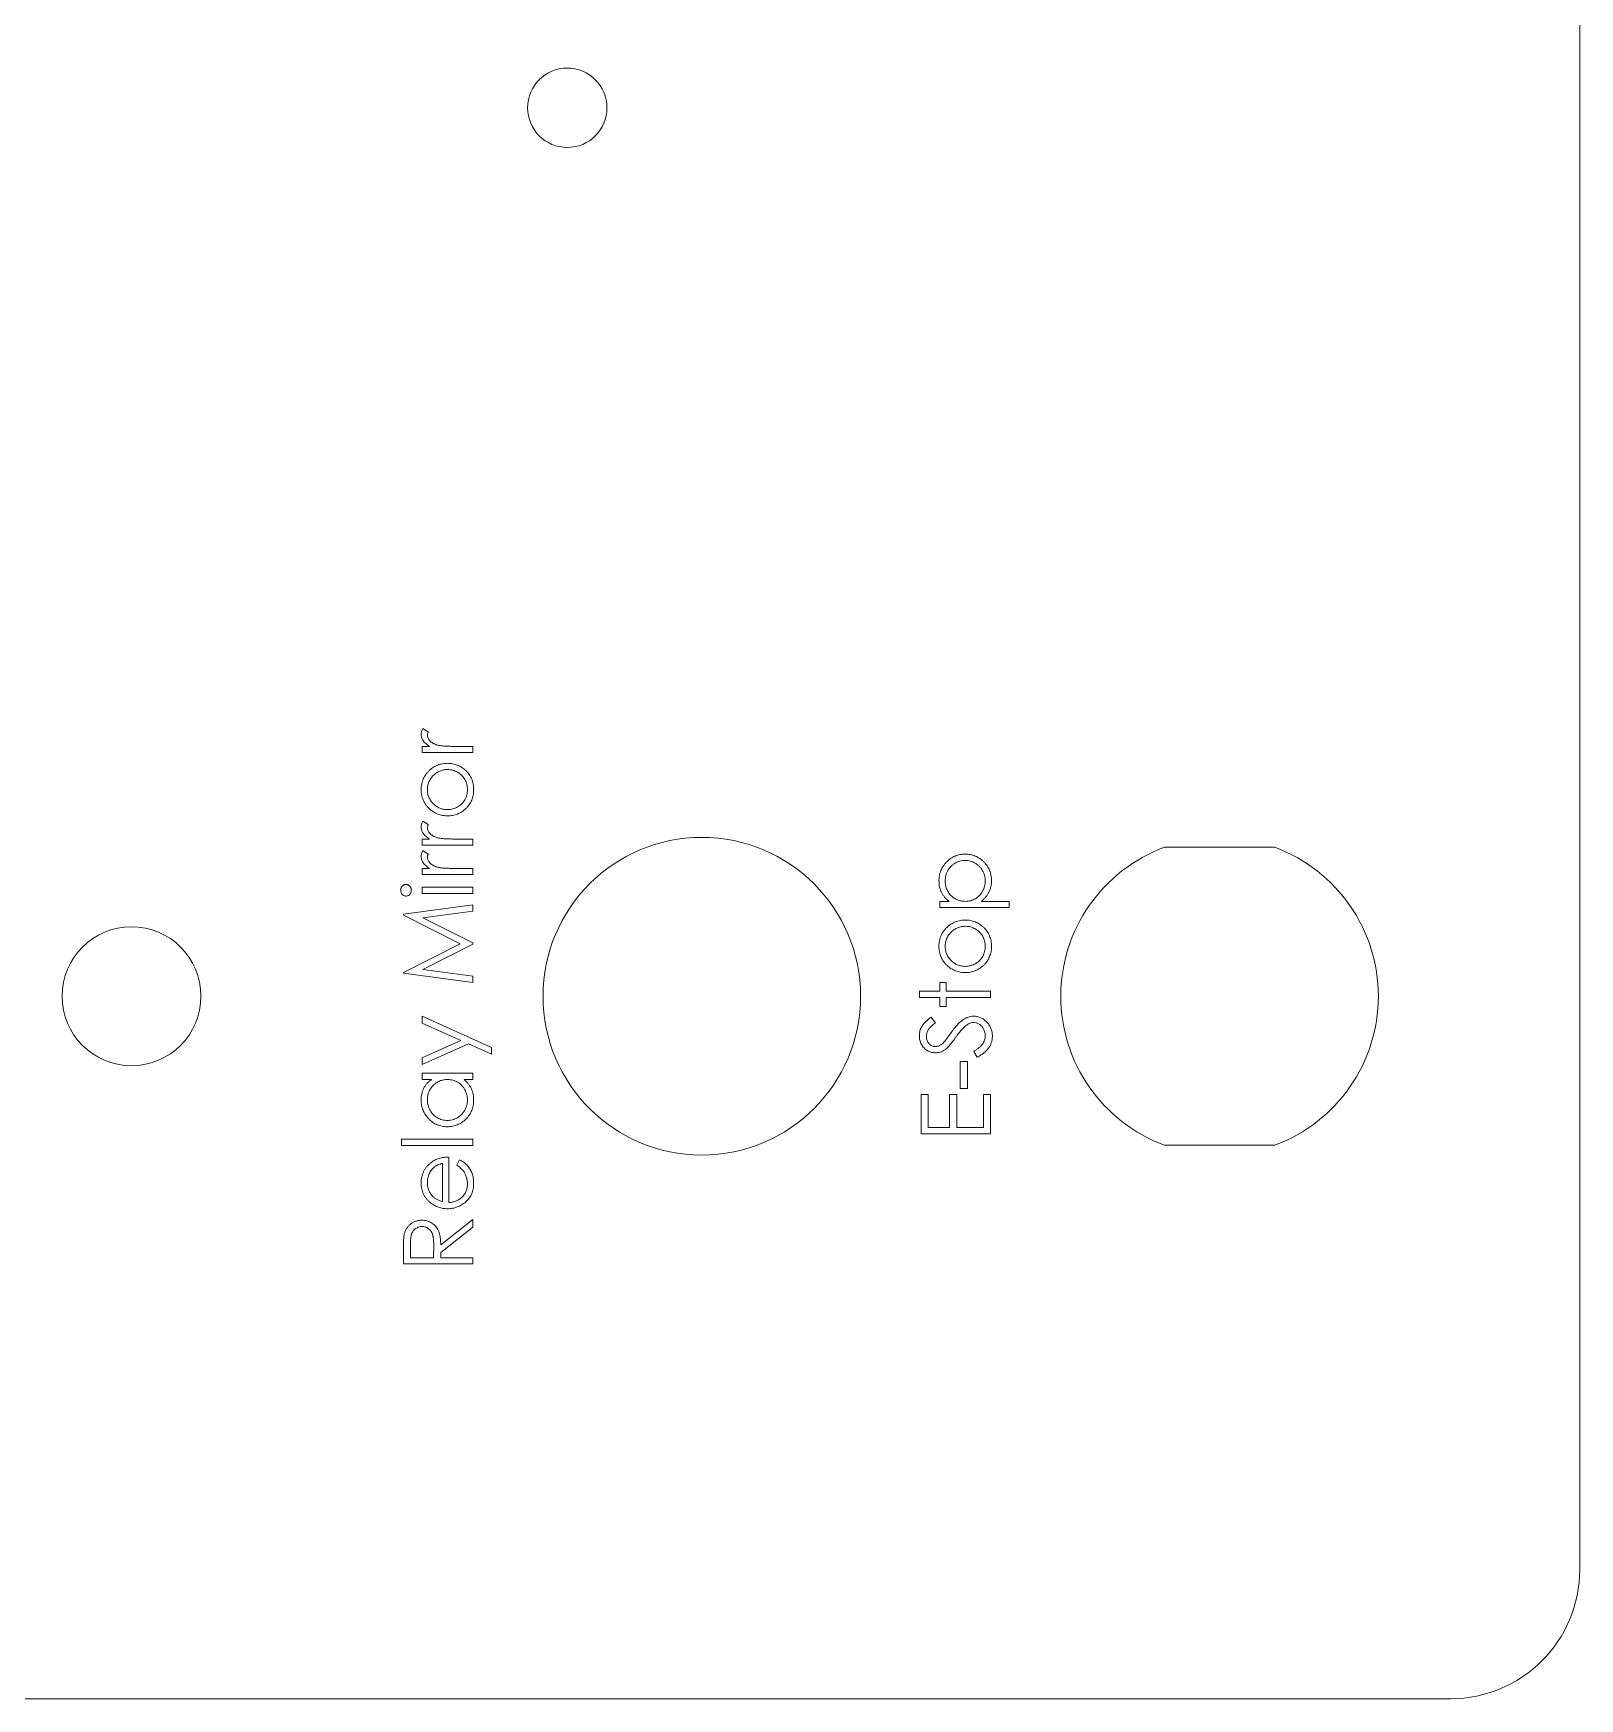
# Model space of a CAD drawing. Header units: inches. Extents: x -5.9 to 5.9, y -4.5 to 4.5.
# Drawn here: x 2.847 to 5.915, y -4.533 to -1.23 of the extents above; entities that cross this region are included whole.
import ezdxf

# ---------------------------------------------------------------- set-up
doc = ezdxf.new("R2010")
doc.units = ezdxf.units.IN
doc.header["$MEASUREMENT"] = 0

msp = doc.modelspace()

# ---------------------------------------------------------------- linework, layer by layer
at = {"color": 7, "linetype": 'Continuous', "lineweight": 15}
for p, q in [((5.9152, -4.2773), (5.9152, 4.2759)), ((3.6202, -2.6092), (3.6309, -2.616)), ((3.6185, -2.6445), (3.6333, -2.6445)), ((3.6185, -2.6569), (3.6185, -2.6445)), ((3.7192, -2.6569), (3.6185, -2.6569)), ((3.6853, -2.6445), (3.7192, -2.6445)), ((3.7192, -2.6445), (3.7192, -2.6569)), ((3.6202, -2.7929), (3.6309, -2.7997)), ((3.6185, -2.8283), (3.6333, -2.8283)), ((3.6185, -2.8406), (3.6185, -2.8283)), ((3.6853, -2.8283), (3.7192, -2.8283)), ((3.7192, -2.8283), (3.7192, -2.8406)), ((3.7192, -2.8406), (3.6185, -2.8406)), ((3.6202, -2.8512), (3.6309, -2.858)), ((5.3104, -2.8447), (5.0912, -2.8447)), ((3.6185, -2.8866), (3.6333, -2.8866)), ((3.6185, -2.8989), (3.6185, -2.8866)), ((3.7192, -2.8989), (3.6185, -2.8989)), ((3.6853, -2.8866), (3.7192, -2.8866)), ((3.7192, -2.8866), (3.7192, -2.8989)), ((3.6185, -2.9237), (3.7192, -2.9237)), ((3.6185, -2.936), (3.6185, -2.9237)), ((3.7192, -2.936), (3.6185, -2.936)), ((3.7192, -2.9237), (3.7192, -2.936)), ((3.5814, -2.9773), (3.7192, -2.959)), ((3.7192, -2.9714), (3.62, -2.9846)), ((3.7192, -2.959), (3.7192, -2.9714)), ((4.6458, -2.9519), (4.6644, -2.9519)), ((4.6458, -2.9642), (4.6458, -2.9519)), ((4.7836, -2.9642), (4.6458, -2.9642)), ((4.7282, -2.9519), (4.7836, -2.9519)), ((4.7836, -2.9519), (4.7836, -2.9642)), ((3.5814, -2.9791), (3.5814, -2.9773)), ((3.6944, -3.0358), (3.5814, -2.9791)), ((3.62, -2.9846), (3.7192, -3.0344)), ((3.5814, -3.0927), (3.6944, -3.0358)), ((3.7192, -3.0371), (3.6198, -3.0871)), ((3.7192, -3.0344), (3.7192, -3.0371)), ((3.5814, -3.0945), (3.5814, -3.0927)), ((3.7192, -3.1127), (3.5814, -3.0945)), ((3.6198, -3.0871), (3.7192, -3.1002)), ((3.7192, -3.1002), (3.7192, -3.1127)), ((4.6051, -3.1303), (4.6458, -3.1303)), ((4.6051, -3.1427), (4.6051, -3.1303)), ((4.6458, -3.1126), (4.6581, -3.1126)), ((4.6458, -3.1303), (4.6458, -3.1126)), ((4.6581, -3.1126), (4.6581, -3.1303)), ((4.6581, -3.1303), (4.7465, -3.1303)), ((4.7465, -3.1303), (4.7465, -3.1427)), ((4.6458, -3.1427), (4.6051, -3.1427)), ((4.6458, -3.1603), (4.6458, -3.1427)), ((4.6581, -3.1603), (4.6458, -3.1603)), ((4.6581, -3.1427), (4.6581, -3.1603)), ((4.7465, -3.1427), (4.6581, -3.1427)), ((3.6185, -3.1798), (3.7563, -3.2417)), ((3.6185, -3.1932), (3.6185, -3.1798)), ((3.6956, -3.2278), (3.6185, -3.1932)), ((4.6285, -3.1815), (4.6369, -3.1927)), ((3.6185, -3.2619), (3.6956, -3.2278)), ((3.7106, -3.2345), (3.6185, -3.2752)), ((3.7563, -3.255), (3.7106, -3.2345)), ((3.6185, -3.2752), (3.6185, -3.2619)), ((3.7563, -3.2417), (3.7563, -3.255)), ((4.6864, -3.2698), (4.7005, -3.2698)), ((4.6864, -3.3228), (4.6864, -3.2698)), ((4.7005, -3.2698), (4.7005, -3.3228)), ((4.7199, -3.261), (4.7129, -3.2494)), ((3.6185, -3.2929), (3.7192, -3.2929)), ((3.6185, -3.3053), (3.6185, -3.2929)), ((3.7192, -3.2929), (3.7192, -3.3053)), ((3.6371, -3.3053), (3.6185, -3.3053)), ((3.7192, -3.3053), (3.7018, -3.3053)), ((4.6087, -3.3352), (4.6228, -3.3352)), ((4.6087, -3.4129), (4.6087, -3.3352)), ((4.6228, -3.3352), (4.6228, -3.4006)), ((4.6652, -3.3352), (4.6793, -3.3352)), ((4.6652, -3.4006), (4.6652, -3.3352)), ((4.6793, -3.3352), (4.6793, -3.4006)), ((4.7005, -3.3228), (4.6864, -3.3228)), ((4.7323, -3.3352), (4.7465, -3.3352)), ((4.7323, -3.4006), (4.7323, -3.3352)), ((4.7465, -3.3352), (4.7465, -3.4129)), ((4.6228, -3.4006), (4.6652, -3.4006)), ((4.6793, -3.4006), (4.7323, -3.4006)), ((3.5778, -3.4236), (3.7192, -3.4236)), ((3.5778, -3.436), (3.5778, -3.4236)), ((3.7192, -3.4236), (3.7192, -3.436)), ((4.7465, -3.4129), (4.6087, -3.4129)), ((3.7192, -3.436), (3.5778, -3.436)), ((3.6715, -3.459), (3.6715, -3.549)), ((3.6874, -3.4752), (3.6931, -3.4643)), ((5.0912, -3.4353), (5.3104, -3.4353)), ((3.6591, -3.5478), (3.6591, -3.4713)), ((3.6556, -3.6332), (3.7192, -3.5826)), ((3.7192, -3.5979), (3.6556, -3.6485)), ((3.7192, -3.5826), (3.7192, -3.5979)), ((3.5955, -3.6327), (3.5955, -3.6586)), ((3.5814, -3.6709), (3.5814, -3.6434)), ((3.5955, -3.6586), (3.6414, -3.6586)), ((3.6414, -3.6586), (3.6416, -3.6333)), ((3.6556, -3.6485), (3.6556, -3.6586)), ((3.6556, -3.6586), (3.7192, -3.6586)), ((3.7192, -3.6586), (3.7192, -3.6709)), ((3.7192, -3.6709), (3.5814, -3.6709)), ((-5.6499, -4.5332), (5.6593, -4.5332))]:
    msp.add_line(p, q, dxfattribs=at)
for centre, radius in [((3.9066, -1.378), 0.0787), ((4.1735, -3.14), 0.315), ((3.0421, -3.14), 0.1378)]:
    msp.add_circle(centre, radius, dxfattribs=at)
for centre, radius, start, end in [((5.2008, -3.14), 0.315, 110.3641, 249.6359), ((5.2008, -3.14), 0.315, 290.3641, 69.6359), ((5.6593, -4.2773), 0.2559, 270.0001, 360)]:
    msp.add_arc(centre, radius, start, end, dxfattribs=at)
for points, knots in [([(3.6167, -2.62), (3.6168, -2.6191), (3.6169, -2.6174), (3.6175, -2.6147), (3.6186, -2.6119), (3.6196, -2.6101), (3.6202, -2.6092)], [0, 0, 0, 0, 0.225278, 0.463523, 0.720324, 1, 1, 1, 1]), ([(3.6333, -2.6445), (3.6319, -2.6436), (3.6293, -2.6419), (3.6258, -2.639), (3.6229, -2.636), (3.6206, -2.633), (3.6188, -2.6298), (3.6176, -2.6266), (3.6169, -2.6233), (3.6168, -2.6211), (3.6167, -2.62)], [0, 0, 0, 0, 0.1600114, 0.3060205, 0.4388539, 0.5609922, 0.6757335, 0.7861778, 0.8928739, 1, 1, 1, 1]), ([(3.6309, -2.616), (3.6306, -2.6166), (3.6301, -2.6177), (3.6295, -2.6194), (3.6292, -2.6209), (3.6291, -2.6219), (3.6291, -2.6223)], [0, 0, 0, 0, 0.295139, 0.56023, 0.794983, 1, 1, 1, 1]), ([(3.6291, -2.6223), (3.6291, -2.6233), (3.6293, -2.6253), (3.6303, -2.6283), (3.632, -2.6312), (3.6339, -2.6335), (3.6358, -2.6353), (3.6374, -2.6365), (3.6392, -2.6377), (3.6411, -2.6388), (3.6433, -2.6398), (3.6456, -2.6407), (3.6481, -2.6416), (3.6499, -2.6421), (3.6508, -2.6423)], [0, 0, 0, 0, 0.093777, 0.191278, 0.294662, 0.409747, 0.471345, 0.53582, 0.603222, 0.674199, 0.748603, 0.828338, 0.912068, 1, 1, 1, 1]), ([(3.6508, -2.6423), (3.6516, -2.6425), (3.6533, -2.6429), (3.6563, -2.6433), (3.6598, -2.6437), (3.6639, -2.644), (3.6685, -2.6443), (3.6736, -2.6444), (3.6793, -2.6445), (3.6833, -2.6445), (3.6853, -2.6445)], [0, 0, 0, 0, 0.070855, 0.157726, 0.258598, 0.375889, 0.508164, 0.657032, 0.820176, 1, 1, 1, 1]), ([(3.6167, -2.7302), (3.6167, -2.7283), (3.6168, -2.7246), (3.6177, -2.7192), (3.619, -2.714), (3.6207, -2.709), (3.6231, -2.7044), (3.626, -2.6999), (3.6294, -2.6957), (3.632, -2.6932), (3.6333, -2.6919)], [0, 0, 0, 0, 0.131751, 0.258332, 0.382134, 0.503804, 0.624693, 0.746871, 0.871514, 1, 1, 1, 1]), ([(3.6692, -2.6905), (3.6678, -2.6905), (3.6651, -2.6906), (3.6612, -2.6912), (3.6574, -2.6921), (3.6537, -2.6933), (3.6503, -2.695), (3.6469, -2.6971), (3.6437, -2.6994), (3.6408, -2.7022), (3.638, -2.7052), (3.6356, -2.7083), (3.6336, -2.7116), (3.6319, -2.7151), (3.6307, -2.7187), (3.6298, -2.7224), (3.6292, -2.7263), (3.6291, -2.7289), (3.6291, -2.7302)], [0, 0, 0, 0, 0.065186, 0.128276, 0.190274, 0.251358, 0.312756, 0.374782, 0.437959, 0.503038, 0.568117, 0.630943, 0.692363, 0.752969, 0.813638, 0.874353, 0.936572, 1, 1, 1, 1]), ([(3.6333, -2.6919), (3.6346, -2.6908), (3.6371, -2.6886), (3.6412, -2.6858), (3.6454, -2.6834), (3.6498, -2.6815), (3.6544, -2.68), (3.6591, -2.6789), (3.6641, -2.6782), (3.6674, -2.6782), (3.6691, -2.6781)], [0, 0, 0, 0, 0.128157, 0.253834, 0.376506, 0.498534, 0.621368, 0.744565, 0.870634, 1, 1, 1, 1]), ([(3.6691, -2.6781), (3.6708, -2.6782), (3.6742, -2.6782), (3.6791, -2.6789), (3.6839, -2.6801), (3.6886, -2.6817), (3.6931, -2.6837), (3.6974, -2.6863), (3.7015, -2.6892), (3.7055, -2.6926), (3.7091, -2.6964), (3.7122, -2.7004), (3.715, -2.7047), (3.7171, -2.7093), (3.7189, -2.7142), (3.7201, -2.7193), (3.7208, -2.7246), (3.7209, -2.7283), (3.7209, -2.7302)], [0, 0, 0, 0, 0.062416, 0.123337, 0.183265, 0.243172, 0.302898, 0.363774, 0.425605, 0.489659, 0.553785, 0.616222, 0.677854, 0.739517, 0.802097, 0.865866, 0.931508, 1, 1, 1, 1]), ([(3.7086, -2.7302), (3.7085, -2.7284), (3.7084, -2.7249), (3.7074, -2.7198), (3.7058, -2.7149), (3.7036, -2.7102), (3.7008, -2.7059), (3.6975, -2.702), (3.6936, -2.6986), (3.6892, -2.6957), (3.6845, -2.6934), (3.6796, -2.6917), (3.6744, -2.6907), (3.6709, -2.6905), (3.6692, -2.6905)], [0, 0, 0, 0, 0.085606, 0.168983, 0.250908, 0.333708, 0.416005, 0.49766, 0.579893, 0.663902, 0.748466, 0.831791, 0.915252, 1, 1, 1, 1]), ([(3.6334, -2.7685), (3.632, -2.7673), (3.6294, -2.7648), (3.626, -2.7605), (3.6231, -2.7561), (3.6208, -2.7514), (3.619, -2.7464), (3.6177, -2.7412), (3.6168, -2.7358), (3.6167, -2.7321), (3.6167, -2.7302)], [0, 0, 0, 0, 0.128498, 0.252713, 0.374819, 0.496436, 0.617911, 0.741288, 0.8687, 1, 1, 1, 1]), ([(3.6291, -2.7302), (3.6291, -2.7316), (3.6292, -2.7342), (3.6298, -2.7381), (3.6307, -2.7418), (3.6319, -2.7454), (3.6336, -2.7489), (3.6356, -2.7522), (3.638, -2.7553), (3.6408, -2.7583), (3.6437, -2.761), (3.6469, -2.7634), (3.6503, -2.7654), (3.6537, -2.7671), (3.6574, -2.7684), (3.6612, -2.7693), (3.6651, -2.7699), (3.6678, -2.7699), (3.6692, -2.77)], [0, 0, 0, 0, 0.063847, 0.126046, 0.187169, 0.247404, 0.308386, 0.369786, 0.432592, 0.49765, 0.562411, 0.625569, 0.687345, 0.748723, 0.809788, 0.871765, 0.934835, 1, 1, 1, 1]), ([(3.7209, -2.7302), (3.7209, -2.7321), (3.7208, -2.7357), (3.7201, -2.7411), (3.7189, -2.7462), (3.7171, -2.7511), (3.715, -2.7557), (3.7123, -2.76), (3.7091, -2.7641), (3.7055, -2.7678), (3.7015, -2.7712), (3.6974, -2.7742), (3.6931, -2.7767), (3.6886, -2.7788), (3.6839, -2.7804), (3.6791, -2.7815), (3.6742, -2.7822), (3.6708, -2.7823), (3.6691, -2.7823)], [0, 0, 0, 0, 0.068742, 0.134635, 0.198324, 0.260825, 0.322714, 0.384555, 0.446913, 0.510958, 0.574931, 0.636685, 0.697483, 0.757134, 0.816966, 0.876818, 0.937663, 1, 1, 1, 1]), ([(3.6692, -2.77), (3.6709, -2.7699), (3.6744, -2.7698), (3.6796, -2.7688), (3.6845, -2.7671), (3.6892, -2.7648), (3.6936, -2.7619), (3.6975, -2.7585), (3.7008, -2.7546), (3.7036, -2.7503), (3.7058, -2.7456), (3.7074, -2.7407), (3.7084, -2.7355), (3.7085, -2.732), (3.7086, -2.7302)], [0, 0, 0, 0, 0.0847327, 0.1681787, 0.2514882, 0.3358407, 0.4198345, 0.5023449, 0.583649, 0.665931, 0.7487165, 0.8310473, 0.9144098, 1, 1, 1, 1]), ([(3.6691, -2.7823), (3.6674, -2.7823), (3.6641, -2.7822), (3.6592, -2.7816), (3.6544, -2.7805), (3.6499, -2.779), (3.6454, -2.777), (3.6412, -2.7746), (3.6372, -2.7718), (3.6347, -2.7696), (3.6334, -2.7685)], [0, 0, 0, 0, 0.128922, 0.255244, 0.378688, 0.500432, 0.622705, 0.746235, 0.871586, 1, 1, 1, 1]), ([(3.6167, -2.8037), (3.6168, -2.8028), (3.6169, -2.8011), (3.6175, -2.7984), (3.6186, -2.7956), (3.6196, -2.7939), (3.6202, -2.7929)], [0, 0, 0, 0, 0.225278, 0.463523, 0.720324, 1, 1, 1, 1]), ([(3.6333, -2.8283), (3.6319, -2.8274), (3.6293, -2.8256), (3.6258, -2.8227), (3.6229, -2.8197), (3.6206, -2.8167), (3.6188, -2.8135), (3.6176, -2.8103), (3.6169, -2.807), (3.6168, -2.8048), (3.6167, -2.8037)], [0, 0, 0, 0, 0.1600114, 0.3060205, 0.4388539, 0.5609922, 0.6757335, 0.7861778, 0.8928739, 1, 1, 1, 1]), ([(3.6309, -2.7997), (3.6306, -2.8003), (3.6301, -2.8015), (3.6295, -2.8031), (3.6292, -2.8046), (3.6291, -2.8056), (3.6291, -2.8061)], [0, 0, 0, 0, 0.295139, 0.56023, 0.794983, 1, 1, 1, 1]), ([(3.6291, -2.8061), (3.6291, -2.807), (3.6293, -2.8091), (3.6303, -2.812), (3.632, -2.8149), (3.6339, -2.8172), (3.6358, -2.819), (3.6374, -2.8203), (3.6392, -2.8214), (3.6411, -2.8225), (3.6433, -2.8235), (3.6456, -2.8245), (3.6481, -2.8253), (3.6499, -2.8258), (3.6508, -2.8261)], [0, 0, 0, 0, 0.093777, 0.191278, 0.294662, 0.409747, 0.471345, 0.53582, 0.603222, 0.674199, 0.748603, 0.828338, 0.912068, 1, 1, 1, 1]), ([(3.6508, -2.8261), (3.6516, -2.8263), (3.6533, -2.8267), (3.6563, -2.8271), (3.6598, -2.8275), (3.6639, -2.8277), (3.6685, -2.828), (3.6736, -2.8281), (3.6793, -2.8283), (3.6833, -2.8283), (3.6853, -2.8283)], [0, 0, 0, 0, 0.070855, 0.157726, 0.258598, 0.375889, 0.508164, 0.657032, 0.820176, 1, 1, 1, 1]), ([(3.6167, -2.862), (3.6168, -2.8611), (3.6169, -2.8594), (3.6175, -2.8567), (3.6186, -2.8539), (3.6196, -2.8522), (3.6202, -2.8512)], [0, 0, 0, 0, 0.225278, 0.463523, 0.720324, 1, 1, 1, 1]), ([(3.6333, -2.8866), (3.6319, -2.8857), (3.6293, -2.8839), (3.6258, -2.881), (3.6229, -2.878), (3.6206, -2.875), (3.6188, -2.8718), (3.6176, -2.8686), (3.6169, -2.8653), (3.6168, -2.8631), (3.6167, -2.862)], [0, 0, 0, 0, 0.1600114, 0.3060205, 0.4388539, 0.5609922, 0.6757335, 0.7861778, 0.8928739, 1, 1, 1, 1]), ([(3.6309, -2.858), (3.6306, -2.8586), (3.6301, -2.8598), (3.6295, -2.8614), (3.6292, -2.8629), (3.6291, -2.8639), (3.6291, -2.8644)], [0, 0, 0, 0, 0.295139, 0.56023, 0.794983, 1, 1, 1, 1]), ([(3.6291, -2.8644), (3.6291, -2.8653), (3.6293, -2.8674), (3.6303, -2.8703), (3.632, -2.8732), (3.6339, -2.8755), (3.6358, -2.8773), (3.6374, -2.8786), (3.6392, -2.8797), (3.6411, -2.8808), (3.6433, -2.8818), (3.6456, -2.8828), (3.6481, -2.8836), (3.6499, -2.8841), (3.6508, -2.8844)], [0, 0, 0, 0, 0.093777, 0.191278, 0.294662, 0.409747, 0.471345, 0.53582, 0.603222, 0.674199, 0.748603, 0.828338, 0.912068, 1, 1, 1, 1]), ([(4.644, -2.9112), (4.644, -2.9094), (4.6441, -2.9059), (4.6448, -2.9007), (4.646, -2.8956), (4.6477, -2.8909), (4.6498, -2.8862), (4.6525, -2.8819), (4.6556, -2.8777), (4.6592, -2.8737), (4.663, -2.8701), (4.6671, -2.8669), (4.6714, -2.8642), (4.6759, -2.862), (4.6806, -2.8603), (4.6855, -2.8591), (4.6906, -2.8584), (4.6941, -2.8583), (4.6958, -2.8582)], [0, 0, 0, 0, 0.065081, 0.128636, 0.190653, 0.252125, 0.313446, 0.375227, 0.438498, 0.503285, 0.56801, 0.630879, 0.692154, 0.752552, 0.813191, 0.873985, 0.936258, 1, 1, 1, 1]), ([(4.696, -2.8706), (4.6942, -2.8707), (4.6908, -2.8708), (4.6857, -2.8719), (4.6808, -2.8736), (4.6761, -2.876), (4.6717, -2.879), (4.6677, -2.8825), (4.6643, -2.8865), (4.6614, -2.8909), (4.6592, -2.8957), (4.6575, -2.9007), (4.6566, -2.9059), (4.6564, -2.9095), (4.6564, -2.9113)], [0, 0, 0, 0, 0.082001, 0.163363, 0.245847, 0.330395, 0.41487, 0.497946, 0.580204, 0.663712, 0.747492, 0.830385, 0.914068, 1, 1, 1, 1]), ([(4.6958, -2.8582), (4.6976, -2.8583), (4.7011, -2.8584), (4.7063, -2.8591), (4.7113, -2.8603), (4.7161, -2.862), (4.7206, -2.8642), (4.725, -2.8668), (4.7291, -2.87), (4.733, -2.8736), (4.7366, -2.8775), (4.7397, -2.8816), (4.7423, -2.886), (4.7445, -2.8906), (4.7462, -2.8953), (4.7473, -2.9003), (4.7481, -2.9055), (4.7482, -2.909), (4.7482, -2.9108)], [0, 0, 0, 0, 0.064921, 0.128034, 0.189574, 0.25058, 0.311733, 0.37325, 0.435763, 0.500346, 0.564949, 0.627528, 0.689157, 0.749865, 0.81076, 0.8723, 0.935413, 1, 1, 1, 1]), ([(4.7359, -2.9111), (4.7358, -2.9093), (4.7357, -2.9059), (4.7346, -2.9007), (4.733, -2.8958), (4.7307, -2.891), (4.7278, -2.8866), (4.7243, -2.8826), (4.7203, -2.8791), (4.7159, -2.8761), (4.7111, -2.8737), (4.7062, -2.8719), (4.7011, -2.8708), (4.6977, -2.8707), (4.696, -2.8706)], [0, 0, 0, 0, 0.083427, 0.165588, 0.248179, 0.332061, 0.416292, 0.499567, 0.583416, 0.668981, 0.754427, 0.836906, 0.918293, 1, 1, 1, 1]), ([(3.6508, -2.8844), (3.6516, -2.8845), (3.6533, -2.885), (3.6563, -2.8854), (3.6598, -2.8858), (3.6639, -2.886), (3.6685, -2.8863), (3.6736, -2.8864), (3.6793, -2.8866), (3.6833, -2.8866), (3.6853, -2.8866)], [0, 0, 0, 0, 0.070855, 0.157726, 0.258598, 0.375889, 0.508164, 0.657032, 0.820176, 1, 1, 1, 1]), ([(3.5761, -2.9299), (3.5761, -2.9291), (3.5762, -2.9276), (3.5768, -2.9255), (3.5778, -2.9235), (3.5791, -2.9217), (3.5807, -2.9202), (3.5826, -2.9192), (3.5846, -2.9185), (3.586, -2.9184), (3.5867, -2.9184)], [0, 0, 0, 0, 0.131899, 0.258284, 0.384341, 0.51198, 0.638632, 0.75923, 0.877412, 1, 1, 1, 1]), ([(3.5867, -2.9413), (3.586, -2.9413), (3.5846, -2.9412), (3.5826, -2.9405), (3.5808, -2.9395), (3.5791, -2.938), (3.5778, -2.9362), (3.5768, -2.9343), (3.5762, -2.9321), (3.5761, -2.9307), (3.5761, -2.9299)], [0, 0, 0, 0, 0.1232899, 0.2421491, 0.3634375, 0.4897454, 0.6181148, 0.7448938, 0.8689323, 1, 1, 1, 1]), ([(3.5867, -2.9184), (3.5874, -2.9184), (3.5888, -2.9185), (3.5908, -2.9192), (3.5926, -2.9202), (3.5942, -2.9217), (3.5956, -2.9235), (3.5966, -2.9255), (3.5972, -2.9276), (3.5972, -2.9291), (3.5973, -2.9299)], [0, 0, 0, 0, 0.120162, 0.237546, 0.357497, 0.484917, 0.613329, 0.74015, 0.867301, 1, 1, 1, 1]), ([(3.5973, -2.9299), (3.5972, -2.9307), (3.5972, -2.9321), (3.5966, -2.9343), (3.5956, -2.9362), (3.5942, -2.938), (3.5926, -2.9395), (3.5908, -2.9405), (3.5888, -2.9412), (3.5874, -2.9413), (3.5867, -2.9413)], [0, 0, 0, 0, 0.1318668, 0.2566614, 0.3842132, 0.5133652, 0.6404432, 0.761085, 0.8791455, 1, 1, 1, 1]), ([(4.6644, -2.9519), (4.6627, -2.9505), (4.6594, -2.948), (4.6552, -2.9436), (4.6516, -2.9389), (4.6488, -2.934), (4.6467, -2.9287), (4.6451, -2.9231), (4.6442, -2.9172), (4.6441, -2.9132), (4.644, -2.9112)], [0, 0, 0, 0, 0.134924, 0.26303, 0.385707, 0.505717, 0.625137, 0.74612, 0.870524, 1, 1, 1, 1]), ([(4.6564, -2.9113), (4.6564, -2.9127), (4.6564, -2.9154), (4.657, -2.9195), (4.6579, -2.9234), (4.6592, -2.9271), (4.6608, -2.9306), (4.6628, -2.934), (4.6651, -2.9372), (4.6678, -2.9402), (4.6707, -2.9429), (4.6738, -2.9453), (4.6772, -2.9473), (4.6807, -2.949), (4.6843, -2.9503), (4.6882, -2.9512), (4.6922, -2.9517), (4.6949, -2.9518), (4.6963, -2.9519)], [0, 0, 0, 0, 0.066044, 0.130024, 0.192374, 0.253884, 0.314896, 0.375806, 0.438242, 0.501591, 0.564881, 0.626533, 0.687516, 0.748106, 0.808796, 0.870822, 0.934371, 1, 1, 1, 1]), ([(4.6963, -2.9519), (4.6982, -2.9518), (4.7017, -2.9517), (4.707, -2.9507), (4.7119, -2.949), (4.7165, -2.9467), (4.7208, -2.9439), (4.7246, -2.9403), (4.7279, -2.9363), (4.7307, -2.9317), (4.733, -2.9268), (4.7347, -2.9217), (4.7357, -2.9164), (4.7358, -2.9129), (4.7359, -2.9111)], [0, 0, 0, 0, 0.086461, 0.169385, 0.250707, 0.331993, 0.413235, 0.494044, 0.576418, 0.66157, 0.74757, 0.831927, 0.915279, 1, 1, 1, 1]), ([(4.7482, -2.9108), (4.7482, -2.9128), (4.7481, -2.9167), (4.7471, -2.9225), (4.7455, -2.9281), (4.7433, -2.9334), (4.7405, -2.9384), (4.737, -2.9432), (4.7329, -2.9477), (4.7298, -2.9505), (4.7282, -2.9519)], [0, 0, 0, 0, 0.126833, 0.250437, 0.371271, 0.492148, 0.613426, 0.738014, 0.866141, 1, 1, 1, 1]), ([(4.644, -3.041), (4.644, -3.0391), (4.6441, -3.0354), (4.645, -3.03), (4.6462, -3.0248), (4.648, -3.0199), (4.6504, -3.0152), (4.6533, -3.0108), (4.6566, -3.0066), (4.6593, -3.004), (4.6606, -3.0028)], [0, 0, 0, 0, 0.131751, 0.258332, 0.382134, 0.503804, 0.624693, 0.746871, 0.871514, 1, 1, 1, 1]), ([(4.6965, -3.0013), (4.6951, -3.0014), (4.6924, -3.0014), (4.6885, -3.002), (4.6847, -3.0029), (4.681, -3.0042), (4.6775, -3.0058), (4.6742, -3.0079), (4.671, -3.0103), (4.6681, -3.013), (4.6653, -3.016), (4.6629, -3.0192), (4.6609, -3.0225), (4.6592, -3.0259), (4.658, -3.0295), (4.657, -3.0333), (4.6565, -3.0371), (4.6564, -3.0397), (4.6564, -3.0411)], [0, 0, 0, 0, 0.065186, 0.128276, 0.190274, 0.251358, 0.312756, 0.374782, 0.437959, 0.503038, 0.568117, 0.630943, 0.692363, 0.752969, 0.813638, 0.874353, 0.936572, 1, 1, 1, 1]), ([(4.6606, -3.0028), (4.6619, -3.0017), (4.6644, -2.9995), (4.6684, -2.9967), (4.6727, -2.9943), (4.6771, -2.9923), (4.6817, -2.9908), (4.6864, -2.9897), (4.6913, -2.9891), (4.6947, -2.989), (4.6964, -2.989)], [0, 0, 0, 0, 0.128157, 0.253834, 0.376506, 0.498534, 0.621368, 0.744565, 0.870634, 1, 1, 1, 1]), ([(4.6964, -2.989), (4.6981, -2.989), (4.7015, -2.9891), (4.7064, -2.9898), (4.7112, -2.9909), (4.7159, -2.9925), (4.7204, -2.9946), (4.7247, -2.9971), (4.7288, -3.0001), (4.7327, -3.0035), (4.7364, -3.0072), (4.7395, -3.0113), (4.7422, -3.0156), (4.7444, -3.0202), (4.7461, -3.025), (4.7474, -3.0301), (4.7481, -3.0355), (4.7482, -3.0391), (4.7482, -3.041)], [0, 0, 0, 0, 0.062416, 0.123337, 0.183265, 0.243172, 0.302898, 0.363774, 0.425605, 0.489659, 0.553785, 0.616222, 0.677854, 0.739517, 0.802097, 0.865866, 0.931508, 1, 1, 1, 1]), ([(4.7359, -3.0411), (4.7358, -3.0393), (4.7357, -3.0358), (4.7347, -3.0306), (4.7331, -3.0257), (4.7309, -3.0211), (4.7281, -3.0168), (4.7248, -3.0128), (4.7209, -3.0095), (4.7165, -3.0066), (4.7118, -3.0042), (4.7069, -3.0025), (4.7017, -3.0015), (4.6982, -3.0014), (4.6965, -3.0013)], [0, 0, 0, 0, 0.085606, 0.168983, 0.250908, 0.333708, 0.416005, 0.49766, 0.579893, 0.663902, 0.748466, 0.831791, 0.915252, 1, 1, 1, 1]), ([(4.6607, -3.0794), (4.6593, -3.0781), (4.6567, -3.0756), (4.6533, -3.0714), (4.6504, -3.0669), (4.6481, -3.0622), (4.6462, -3.0573), (4.645, -3.0521), (4.6441, -3.0466), (4.644, -3.0429), (4.644, -3.041)], [0, 0, 0, 0, 0.128498, 0.252713, 0.374819, 0.496436, 0.617911, 0.741288, 0.8687, 1, 1, 1, 1]), ([(4.6564, -3.0411), (4.6564, -3.0424), (4.6565, -3.045), (4.657, -3.0489), (4.6579, -3.0527), (4.6592, -3.0563), (4.6609, -3.0597), (4.6629, -3.063), (4.6653, -3.0662), (4.668, -3.0692), (4.671, -3.0719), (4.6742, -3.0743), (4.6775, -3.0763), (4.681, -3.078), (4.6847, -3.0792), (4.6885, -3.0801), (4.6924, -3.0807), (4.6951, -3.0808), (4.6965, -3.0808)], [0, 0, 0, 0, 0.063847, 0.126046, 0.187169, 0.247404, 0.308386, 0.369786, 0.432592, 0.49765, 0.562411, 0.625569, 0.687345, 0.748723, 0.809788, 0.871765, 0.934835, 1, 1, 1, 1]), ([(4.7482, -3.041), (4.7482, -3.0429), (4.7481, -3.0466), (4.7474, -3.052), (4.7461, -3.0571), (4.7444, -3.0619), (4.7422, -3.0665), (4.7395, -3.0709), (4.7364, -3.0749), (4.7327, -3.0787), (4.7288, -3.0821), (4.7247, -3.085), (4.7204, -3.0876), (4.7159, -3.0896), (4.7112, -3.0912), (4.7064, -3.0923), (4.7015, -3.0931), (4.6981, -3.0931), (4.6964, -3.0932)], [0, 0, 0, 0, 0.068742, 0.134635, 0.198324, 0.260825, 0.322714, 0.384555, 0.446913, 0.510958, 0.574931, 0.636685, 0.697483, 0.757134, 0.816966, 0.876818, 0.937663, 1, 1, 1, 1]), ([(4.6965, -3.0808), (4.6982, -3.0808), (4.7017, -3.0806), (4.7069, -3.0796), (4.7118, -3.0779), (4.7165, -3.0756), (4.7209, -3.0727), (4.7248, -3.0693), (4.7281, -3.0654), (4.7309, -3.0611), (4.7331, -3.0564), (4.7347, -3.0515), (4.7357, -3.0464), (4.7358, -3.0429), (4.7359, -3.0411)], [0, 0, 0, 0, 0.0847327, 0.1681787, 0.2514882, 0.3358407, 0.4198345, 0.5023449, 0.583649, 0.665931, 0.7487165, 0.8310473, 0.9144098, 1, 1, 1, 1]), ([(4.6964, -3.0932), (4.6947, -3.0931), (4.6914, -3.0931), (4.6864, -3.0924), (4.6817, -3.0913), (4.6771, -3.0898), (4.6727, -3.0879), (4.6685, -3.0855), (4.6644, -3.0827), (4.6619, -3.0805), (4.6607, -3.0794)], [0, 0, 0, 0, 0.128922, 0.255244, 0.378688, 0.500432, 0.622705, 0.746235, 0.871586, 1, 1, 1, 1]), ([(4.6051, -3.2182), (4.6052, -3.2166), (4.6053, -3.2134), (4.6063, -3.2086), (4.6078, -3.204), (4.6097, -3.2004), (4.6115, -3.1975), (4.6131, -3.1953), (4.615, -3.1931), (4.6172, -3.1908), (4.6197, -3.1885), (4.6224, -3.1862), (4.6253, -3.1838), (4.6274, -3.1823), (4.6285, -3.1815)], [0, 0, 0, 0, 0.107209, 0.213204, 0.318562, 0.426501, 0.48334, 0.543285, 0.607974, 0.677199, 0.750741, 0.828752, 0.91221, 1, 1, 1, 1]), ([(4.6369, -3.1927), (4.6361, -3.1934), (4.6344, -3.1947), (4.632, -3.1966), (4.6299, -3.1985), (4.628, -3.2003), (4.6263, -3.202), (4.6249, -3.2037), (4.6237, -3.2053), (4.6224, -3.2073), (4.6211, -3.2098), (4.62, -3.2129), (4.6194, -3.2162), (4.6193, -3.2185), (4.6193, -3.2196)], [0, 0, 0, 0, 0.098449, 0.18959, 0.274128, 0.352111, 0.423687, 0.489026, 0.548936, 0.601892, 0.701259, 0.799633, 0.898566, 1, 1, 1, 1]), ([(4.6682, -3.2122), (4.6693, -3.2107), (4.6714, -3.2078), (4.6746, -3.2037), (4.6777, -3.2), (4.6807, -3.1966), (4.6836, -3.1936), (4.6864, -3.1909), (4.6891, -3.1886), (4.6926, -3.1861), (4.6969, -3.1836), (4.7021, -3.1814), (4.7074, -3.18), (4.711, -3.1798), (4.7127, -3.1797)], [0, 0, 0, 0, 0.096967, 0.187763, 0.272381, 0.351302, 0.424312, 0.491882, 0.554203, 0.610843, 0.715918, 0.81455, 0.9085, 1, 1, 1, 1]), ([(4.699, -3.1971), (4.6982, -3.1977), (4.6965, -3.199), (4.6941, -3.2012), (4.6915, -3.2038), (4.6888, -3.2067), (4.686, -3.21), (4.6831, -3.2136), (4.6801, -3.2176), (4.6781, -3.2205), (4.677, -3.2219)], [0, 0, 0, 0, 0.0902813, 0.1895343, 0.2992048, 0.4183741, 0.5483658, 0.6881291, 0.8390798, 1, 1, 1, 1]), ([(4.7125, -3.1921), (4.7114, -3.1922), (4.709, -3.1923), (4.7056, -3.1933), (4.7022, -3.1948), (4.7001, -3.1963), (4.699, -3.1971)], [0, 0, 0, 0, 0.234748, 0.475391, 0.728528, 1, 1, 1, 1]), ([(4.7359, -3.2191), (4.7358, -3.2179), (4.7358, -3.2155), (4.7351, -3.212), (4.7341, -3.2086), (4.7327, -3.2053), (4.731, -3.2023), (4.729, -3.1996), (4.7266, -3.1973), (4.7241, -3.1954), (4.7213, -3.194), (4.7185, -3.1929), (4.7155, -3.1923), (4.7135, -3.1922), (4.7125, -3.1921)], [0, 0, 0, 0, 0.091295, 0.180992, 0.270379, 0.360478, 0.448694, 0.532623, 0.614316, 0.694491, 0.772638, 0.849284, 0.923941, 1, 1, 1, 1]), ([(4.7127, -3.1797), (4.7139, -3.1798), (4.7164, -3.1798), (4.72, -3.1804), (4.7235, -3.1813), (4.7268, -3.1826), (4.73, -3.1842), (4.7331, -3.1862), (4.7361, -3.1885), (4.7389, -3.1912), (4.7415, -3.1941), (4.7438, -3.1972), (4.7457, -3.2005), (4.7473, -3.2039), (4.7485, -3.2075), (4.7494, -3.2112), (4.7499, -3.2151), (4.75, -3.2178), (4.75, -3.2191)], [0, 0, 0, 0, 0.061495, 0.121796, 0.180952, 0.240299, 0.299757, 0.3608, 0.423165, 0.488346, 0.553642, 0.617281, 0.680182, 0.742142, 0.804628, 0.868236, 0.933008, 1, 1, 1, 1]), ([(4.6373, -3.2522), (4.6358, -3.2521), (4.6329, -3.252), (4.6287, -3.2512), (4.6247, -3.2498), (4.6209, -3.2479), (4.6175, -3.2455), (4.6143, -3.2426), (4.6116, -3.2393), (4.6093, -3.2355), (4.6074, -3.2315), (4.6061, -3.2272), (4.6053, -3.2228), (4.6052, -3.2198), (4.6051, -3.2182)], [0, 0, 0, 0, 0.0837707, 0.1657509, 0.246237, 0.3274037, 0.4087255, 0.4896297, 0.5716099, 0.6557425, 0.7412237, 0.8265771, 0.9120042, 1, 1, 1, 1]), ([(4.6193, -3.2196), (4.6193, -3.221), (4.6194, -3.2238), (4.6204, -3.2277), (4.622, -3.2312), (4.6242, -3.2342), (4.6268, -3.2367), (4.6299, -3.2385), (4.6332, -3.2396), (4.6355, -3.2397), (4.6367, -3.2398)], [0, 0, 0, 0, 0.143031, 0.275822, 0.401869, 0.527875, 0.650459, 0.765964, 0.880809, 1, 1, 1, 1]), ([(4.6367, -3.2398), (4.6374, -3.2398), (4.6389, -3.2398), (4.6411, -3.2393), (4.6433, -3.2388), (4.6454, -3.2379), (4.6476, -3.2367), (4.6499, -3.2351), (4.6522, -3.2331), (4.6537, -3.2315), (4.6545, -3.2307)], [0, 0, 0, 0, 0.107282, 0.216059, 0.322956, 0.434131, 0.553424, 0.686081, 0.83426, 1, 1, 1, 1]), ([(4.6545, -3.2307), (4.6548, -3.2304), (4.6554, -3.2297), (4.6565, -3.2284), (4.6578, -3.2267), (4.6594, -3.2246), (4.6612, -3.2221), (4.6633, -3.2191), (4.6657, -3.2158), (4.6673, -3.2135), (4.6682, -3.2122)], [0, 0, 0, 0, 0.052594, 0.124952, 0.218094, 0.333502, 0.468789, 0.624938, 0.801683, 1, 1, 1, 1]), ([(4.677, -3.2219), (4.676, -3.2233), (4.674, -3.2261), (4.6711, -3.23), (4.6684, -3.2335), (4.6659, -3.2365), (4.6637, -3.2391), (4.6617, -3.2413), (4.6599, -3.2431), (4.6588, -3.244), (4.6583, -3.2445)], [0, 0, 0, 0, 0.1815353, 0.3470817, 0.4955678, 0.6283573, 0.7455197, 0.8458308, 0.9307818, 1, 1, 1, 1]), ([(4.7129, -3.2494), (4.7147, -3.2483), (4.7182, -3.2462), (4.7229, -3.2427), (4.7269, -3.2392), (4.7301, -3.2354), (4.7327, -3.2315), (4.7345, -3.2275), (4.7357, -3.2234), (4.7358, -3.2205), (4.7359, -3.2191)], [0, 0, 0, 0, 0.159004, 0.304646, 0.438547, 0.562322, 0.677433, 0.786897, 0.893611, 1, 1, 1, 1]), ([(4.75, -3.2191), (4.75, -3.2202), (4.7499, -3.2222), (4.7496, -3.2253), (4.7491, -3.2283), (4.7483, -3.2312), (4.7473, -3.234), (4.7461, -3.2368), (4.7447, -3.2395), (4.7431, -3.2421), (4.7412, -3.2447), (4.739, -3.2471), (4.7365, -3.2496), (4.7338, -3.252), (4.7307, -3.2543), (4.7274, -3.2566), (4.7237, -3.2589), (4.7212, -3.2603), (4.7199, -3.261)], [0, 0, 0, 0, 0.057207, 0.113694, 0.169175, 0.224155, 0.278714, 0.333787, 0.389234, 0.445813, 0.503694, 0.564283, 0.627963, 0.694643, 0.765377, 0.839615, 0.917539, 1, 1, 1, 1]), ([(4.6583, -3.2445), (4.6575, -3.2451), (4.6559, -3.2463), (4.6534, -3.2479), (4.6508, -3.2492), (4.6482, -3.2503), (4.6456, -3.2511), (4.6428, -3.2518), (4.6401, -3.2521), (4.6382, -3.2522), (4.6373, -3.2522)], [0, 0, 0, 0, 0.1335024, 0.2625505, 0.3882519, 0.511531, 0.6337341, 0.7554018, 0.8775569, 1, 1, 1, 1]), ([(3.6167, -3.346), (3.6168, -3.3439), (3.6169, -3.3399), (3.6178, -3.334), (3.6194, -3.3284), (3.6215, -3.3231), (3.6243, -3.3182), (3.6279, -3.3134), (3.6322, -3.3091), (3.6354, -3.3066), (3.6371, -3.3053)], [0, 0, 0, 0, 0.129876, 0.254681, 0.376055, 0.495308, 0.61515, 0.738121, 0.865633, 1, 1, 1, 1]), ([(3.669, -3.3053), (3.6677, -3.3053), (3.6649, -3.3054), (3.6609, -3.3059), (3.657, -3.3068), (3.6534, -3.3081), (3.6499, -3.3098), (3.6466, -3.3118), (3.6434, -3.3142), (3.6405, -3.3169), (3.6378, -3.3199), (3.6355, -3.3231), (3.6335, -3.3265), (3.6319, -3.33), (3.6306, -3.3337), (3.6297, -3.3376), (3.6292, -3.3417), (3.6291, -3.3444), (3.6291, -3.3458)], [0, 0, 0, 0, 0.065634, 0.129188, 0.191219, 0.251913, 0.312507, 0.373494, 0.435152, 0.498741, 0.562095, 0.624187, 0.685476, 0.746097, 0.807612, 0.869967, 0.933951, 1, 1, 1, 1]), ([(3.7086, -3.3459), (3.7085, -3.3442), (3.7084, -3.3406), (3.7074, -3.3353), (3.7057, -3.3303), (3.7034, -3.3254), (3.7006, -3.3208), (3.6973, -3.3168), (3.6935, -3.3133), (3.6892, -3.3104), (3.6846, -3.3081), (3.6797, -3.3064), (3.6744, -3.3054), (3.6709, -3.3053), (3.669, -3.3053)], [0, 0, 0, 0, 0.084823, 0.168704, 0.252748, 0.338456, 0.42334, 0.505813, 0.586129, 0.667469, 0.748852, 0.830411, 0.913435, 1, 1, 1, 1]), ([(3.7018, -3.3053), (3.7033, -3.3067), (3.7064, -3.3094), (3.7105, -3.3139), (3.7137, -3.3187), (3.7164, -3.3238), (3.7184, -3.3291), (3.7199, -3.3347), (3.7208, -3.3404), (3.7209, -3.3444), (3.7209, -3.3464)], [0, 0, 0, 0, 0.1342907, 0.2624597, 0.386305, 0.5071928, 0.6273215, 0.7481593, 0.8723775, 1, 1, 1, 1]), ([(3.6685, -3.3989), (3.6668, -3.3988), (3.6633, -3.3987), (3.6582, -3.398), (3.6533, -3.3968), (3.6486, -3.3951), (3.6441, -3.3929), (3.6398, -3.3902), (3.6357, -3.3871), (3.6319, -3.3834), (3.6283, -3.3795), (3.6252, -3.3753), (3.6226, -3.3709), (3.6204, -3.3663), (3.6187, -3.3615), (3.6176, -3.3565), (3.6169, -3.3513), (3.6168, -3.3478), (3.6167, -3.346)], [0, 0, 0, 0, 0.063775, 0.126079, 0.186904, 0.247574, 0.308003, 0.369132, 0.432033, 0.496791, 0.561611, 0.624914, 0.686726, 0.748079, 0.809582, 0.871631, 0.934886, 1, 1, 1, 1]), ([(3.6291, -3.3458), (3.6291, -3.3476), (3.6293, -3.3512), (3.6303, -3.3564), (3.6319, -3.3615), (3.6342, -3.3662), (3.637, -3.3706), (3.6404, -3.3746), (3.6444, -3.3781), (3.6488, -3.3811), (3.6535, -3.3835), (3.6584, -3.3852), (3.6635, -3.3863), (3.667, -3.3865), (3.6687, -3.3865)], [0, 0, 0, 0, 0.085928, 0.169607, 0.252496, 0.336272, 0.419777, 0.50203, 0.585103, 0.669819, 0.754165, 0.836645, 0.918003, 1, 1, 1, 1]), ([(3.7209, -3.3464), (3.7209, -3.3482), (3.7208, -3.3517), (3.7201, -3.3568), (3.7189, -3.3618), (3.7172, -3.3666), (3.715, -3.3711), (3.7124, -3.3755), (3.7093, -3.3797), (3.7057, -3.3836), (3.7019, -3.3872), (3.6977, -3.3903), (3.6933, -3.3929), (3.6888, -3.3951), (3.684, -3.3968), (3.679, -3.398), (3.6739, -3.3987), (3.6703, -3.3988), (3.6685, -3.3989)], [0, 0, 0, 0, 0.06462, 0.127433, 0.189004, 0.24993, 0.310668, 0.372329, 0.434939, 0.499576, 0.564191, 0.626735, 0.688109, 0.749294, 0.810331, 0.871901, 0.935046, 1, 1, 1, 1]), ([(3.6687, -3.3865), (3.6704, -3.3864), (3.6738, -3.3863), (3.6789, -3.3853), (3.6838, -3.3835), (3.6886, -3.3811), (3.693, -3.378), (3.6971, -3.3746), (3.7005, -3.3705), (3.7034, -3.3661), (3.7057, -3.3613), (3.7073, -3.3563), (3.7084, -3.3512), (3.7085, -3.3477), (3.7086, -3.3459)], [0, 0, 0, 0, 0.081596, 0.162873, 0.245092, 0.330422, 0.416116, 0.499851, 0.583013, 0.66713, 0.751291, 0.833771, 0.916249, 1, 1, 1, 1]), ([(3.6365, -3.4699), (3.6377, -3.469), (3.6401, -3.4673), (3.644, -3.4651), (3.648, -3.4632), (3.6523, -3.4617), (3.6568, -3.4605), (3.6615, -3.4596), (3.6664, -3.4591), (3.6698, -3.459), (3.6715, -3.459)], [0, 0, 0, 0, 0.1185218, 0.2362548, 0.3561744, 0.4772497, 0.6015399, 0.7296184, 0.8621583, 1, 1, 1, 1]), ([(3.6931, -3.4643), (3.6947, -3.4651), (3.6977, -3.4668), (3.7019, -3.4698), (3.7056, -3.4728), (3.7088, -3.4762), (3.7116, -3.4797), (3.7141, -3.4834), (3.7162, -3.4874), (3.7179, -3.4916), (3.7193, -3.496), (3.7203, -3.5007), (3.7208, -3.5056), (3.7209, -3.509), (3.7209, -3.5108)], [0, 0, 0, 0, 0.0933843, 0.1816889, 0.2655459, 0.3460389, 0.4245972, 0.5019125, 0.5800135, 0.6582914, 0.7385327, 0.8218666, 0.9087867, 1, 1, 1, 1]), ([(3.6167, -3.5105), (3.6168, -3.5084), (3.6169, -3.5043), (3.6178, -3.4984), (3.6194, -3.4928), (3.6216, -3.4876), (3.6243, -3.4826), (3.6278, -3.478), (3.6318, -3.4737), (3.635, -3.4712), (3.6365, -3.4699)], [0, 0, 0, 0, 0.132049, 0.259049, 0.381904, 0.502516, 0.622728, 0.744726, 0.870101, 1, 1, 1, 1]), ([(3.6591, -3.4713), (3.6575, -3.4718), (3.6543, -3.4726), (3.65, -3.4745), (3.6461, -3.4765), (3.6427, -3.4789), (3.6397, -3.4817), (3.6371, -3.4849), (3.6347, -3.4884), (3.6328, -3.4923), (3.6311, -3.4965), (3.6299, -3.5009), (3.6292, -3.5053), (3.6291, -3.5083), (3.6291, -3.5098)], [0, 0, 0, 0, 0.096257, 0.184782, 0.267525, 0.344439, 0.419646, 0.496623, 0.576672, 0.660317, 0.74526, 0.830065, 0.914432, 1, 1, 1, 1]), ([(3.7086, -3.5123), (3.7085, -3.5111), (3.7085, -3.5086), (3.708, -3.505), (3.7073, -3.5014), (3.7062, -3.4979), (3.705, -3.4945), (3.7035, -3.4914), (3.7019, -3.4885), (3.7, -3.4858), (3.6976, -3.4832), (3.6948, -3.4806), (3.6913, -3.4779), (3.6887, -3.4762), (3.6874, -3.4752)], [0, 0, 0, 0, 0.082597, 0.163889, 0.245674, 0.327919, 0.408809, 0.485689, 0.559113, 0.630217, 0.705259, 0.79157, 0.88979, 1, 1, 1, 1]), ([(3.6355, -3.5498), (3.634, -3.5486), (3.6311, -3.5461), (3.6272, -3.5419), (3.624, -3.5375), (3.6213, -3.5327), (3.6192, -3.5275), (3.6178, -3.5221), (3.6169, -3.5164), (3.6168, -3.5125), (3.6167, -3.5105)], [0, 0, 0, 0, 0.128851, 0.253207, 0.374634, 0.495346, 0.616346, 0.739634, 0.866826, 1, 1, 1, 1]), ([(3.6291, -3.5098), (3.6291, -3.5111), (3.6291, -3.5135), (3.6296, -3.5171), (3.6303, -3.5206), (3.6314, -3.5239), (3.6327, -3.5271), (3.6343, -3.5301), (3.6363, -3.533), (3.6378, -3.5349), (3.6385, -3.5358)], [0, 0, 0, 0, 0.131103, 0.259163, 0.384194, 0.506328, 0.629067, 0.750648, 0.874028, 1, 1, 1, 1]), ([(3.7209, -3.5108), (3.7209, -3.5127), (3.7208, -3.5165), (3.72, -3.522), (3.7188, -3.5271), (3.7171, -3.532), (3.7148, -3.5365), (3.7121, -3.5407), (3.7088, -3.5446), (3.7051, -3.5481), (3.7011, -3.5512), (3.6969, -3.5539), (3.6926, -3.5562), (3.6881, -3.5581), (3.6836, -3.5596), (3.6789, -3.5607), (3.674, -3.5613), (3.6707, -3.5614), (3.6691, -3.5614)], [0, 0, 0, 0, 0.071578, 0.139628, 0.204795, 0.268132, 0.32981, 0.391297, 0.453429, 0.516546, 0.579625, 0.641112, 0.701287, 0.760489, 0.819934, 0.878921, 0.938983, 1, 1, 1, 1]), ([(3.6715, -3.549), (3.6728, -3.549), (3.6754, -3.5489), (3.6792, -3.5483), (3.6829, -3.5474), (3.6863, -3.5462), (3.6896, -3.5447), (3.6926, -3.5429), (3.6955, -3.5407), (3.6982, -3.5383), (3.7006, -3.5356), (3.7028, -3.5327), (3.7046, -3.5297), (3.706, -3.5265), (3.7072, -3.5232), (3.708, -3.5197), (3.7085, -3.5161), (3.7085, -3.5136), (3.7086, -3.5123)], [0, 0, 0, 0, 0.068385, 0.134476, 0.198391, 0.260753, 0.321829, 0.383037, 0.444653, 0.507398, 0.569825, 0.630778, 0.690929, 0.750945, 0.811049, 0.872331, 0.935004, 1, 1, 1, 1]), ([(3.6691, -3.5614), (3.6676, -3.5614), (3.6645, -3.5613), (3.6599, -3.5608), (3.6555, -3.5598), (3.6513, -3.5586), (3.6471, -3.5569), (3.6431, -3.5549), (3.6392, -3.5526), (3.6367, -3.5507), (3.6355, -3.5498)], [0, 0, 0, 0, 0.128045, 0.253768, 0.377428, 0.500551, 0.623296, 0.746578, 0.872348, 1, 1, 1, 1]), ([(3.6385, -3.5358), (3.6391, -3.5364), (3.6403, -3.5378), (3.6424, -3.5395), (3.6446, -3.5412), (3.6471, -3.5428), (3.6498, -3.5442), (3.6527, -3.5455), (3.6558, -3.5467), (3.658, -3.5474), (3.6591, -3.5478)], [0, 0, 0, 0, 0.109988, 0.222589, 0.338513, 0.459696, 0.585519, 0.717507, 0.854661, 1, 1, 1, 1]), ([(3.5833, -3.6121), (3.5835, -3.6111), (3.584, -3.6091), (3.585, -3.6063), (3.5862, -3.6035), (3.5877, -3.6009), (3.5893, -3.5985), (3.5911, -3.5962), (3.5931, -3.5941), (3.5954, -3.5921), (3.5977, -3.5903), (3.6003, -3.5887), (3.6029, -3.5873), (3.6057, -3.5863), (3.6087, -3.5854), (3.6117, -3.5848), (3.6149, -3.5844), (3.6171, -3.5844), (3.6182, -3.5844)], [0, 0, 0, 0, 0.0642112, 0.1270525, 0.1887278, 0.24911, 0.3094251, 0.3697939, 0.430612, 0.491884, 0.5540513, 0.6151803, 0.6762828, 0.7384501, 0.8007762, 0.8651965, 0.9316474, 1, 1, 1, 1]), ([(3.6182, -3.5967), (3.6171, -3.5968), (3.6149, -3.5969), (3.6117, -3.5977), (3.6086, -3.599), (3.6058, -3.6007), (3.6032, -3.6028), (3.601, -3.6053), (3.5992, -3.6081), (3.598, -3.6107), (3.5973, -3.613), (3.5968, -3.6151), (3.5964, -3.6174), (3.5961, -3.6199), (3.5958, -3.6227), (3.5956, -3.6258), (3.5955, -3.6292), (3.5955, -3.6315), (3.5955, -3.6327)], [0, 0, 0, 0, 0.068801, 0.136339, 0.203981, 0.273501, 0.342899, 0.410938, 0.479129, 0.54949, 0.587827, 0.630814, 0.678939, 0.731984, 0.79115, 0.85531, 0.9251, 1, 1, 1, 1]), ([(3.6182, -3.5844), (3.6201, -3.5844), (3.6236, -3.5846), (3.6288, -3.5856), (3.6337, -3.5873), (3.6382, -3.5897), (3.6422, -3.5927), (3.6458, -3.5964), (3.6488, -3.6006), (3.6508, -3.6046), (3.6522, -3.6081), (3.6531, -3.6109), (3.6538, -3.6141), (3.6545, -3.6174), (3.6549, -3.621), (3.6553, -3.6249), (3.6555, -3.629), (3.6556, -3.6318), (3.6556, -3.6332)], [0, 0, 0, 0, 0.07878, 0.153721, 0.226714, 0.299191, 0.37119, 0.443006, 0.516689, 0.593217, 0.633873, 0.676989, 0.7229, 0.771959, 0.824211, 0.879379, 0.937948, 1, 1, 1, 1]), ([(3.6416, -3.6333), (3.6416, -3.6322), (3.6416, -3.6299), (3.6415, -3.6266), (3.6413, -3.6235), (3.641, -3.6207), (3.6407, -3.6181), (3.6402, -3.6157), (3.6397, -3.6136), (3.6389, -3.6111), (3.6377, -3.6083), (3.6358, -3.6054), (3.6336, -3.6028), (3.6309, -3.6006), (3.628, -3.5989), (3.6249, -3.5977), (3.6216, -3.5969), (3.6193, -3.5968), (3.6182, -3.5967)], [0, 0, 0, 0, 0.071655, 0.138887, 0.201147, 0.259076, 0.312197, 0.360614, 0.405011, 0.445019, 0.518453, 0.589423, 0.658039, 0.727281, 0.795827, 0.863188, 0.930404, 1, 1, 1, 1]), ([(3.5814, -3.6434), (3.5814, -3.6415), (3.5814, -3.638), (3.5815, -3.6329), (3.5816, -3.6283), (3.5818, -3.6242), (3.5821, -3.6205), (3.5824, -3.6173), (3.5828, -3.6146), (3.5831, -3.6129), (3.5833, -3.6121)], [0, 0, 0, 0, 0.176258, 0.338434, 0.484822, 0.617158, 0.734698, 0.837385, 0.926372, 1, 1, 1, 1])]:
    msp.add_open_spline(points, degree=3, knots=knots, dxfattribs=at)

doc.saveas('drawing.dxf')
